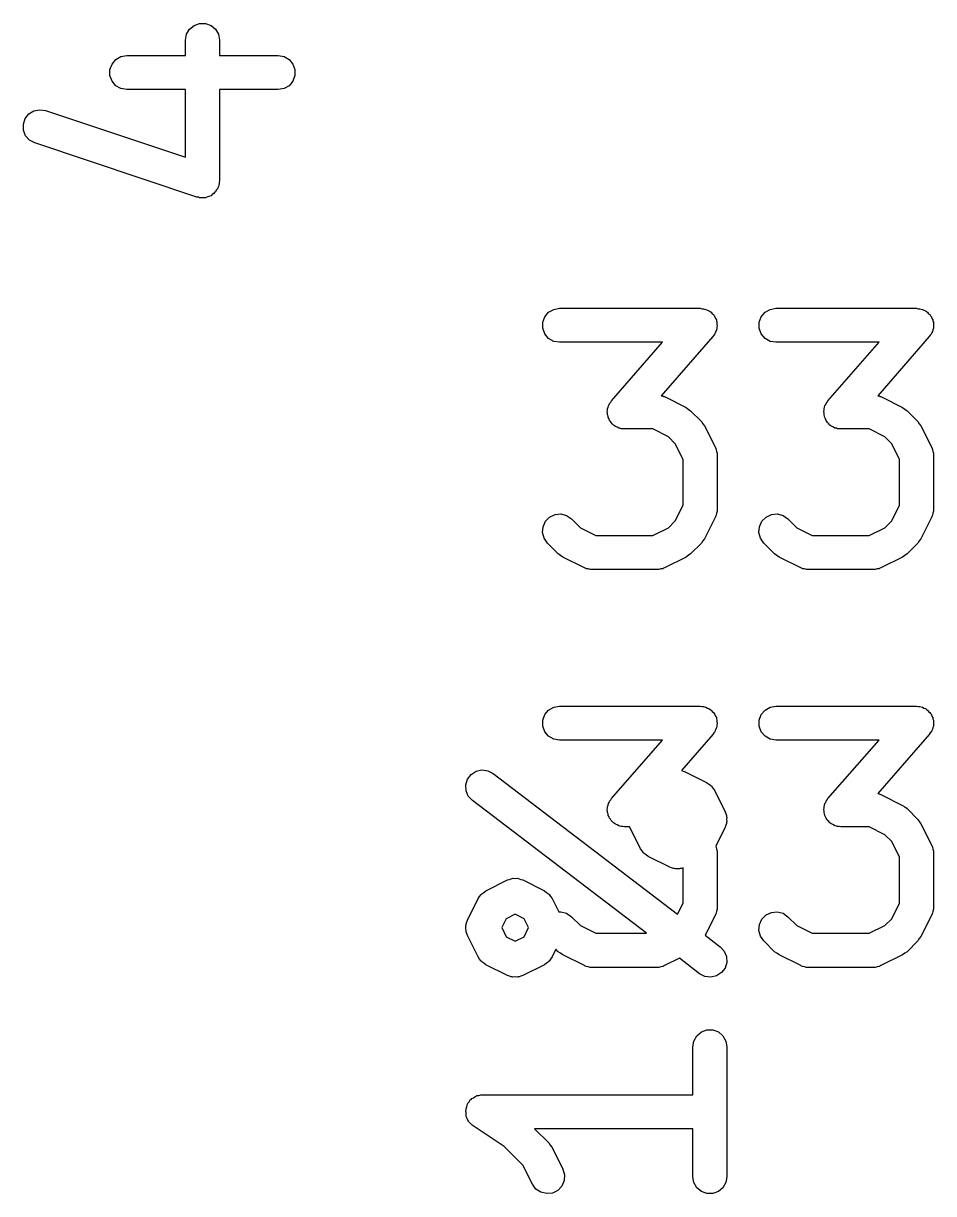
# Model space of a CAD drawing. Extents: x 128.4 to 190.5, y -130.4 to -95.9.
# Drawn here: x 155.08 to 159.09, y -109.62 to -104.47 of the extents above; entities that cross this region are included whole.
import ezdxf

# ---------------------------------------------------------------- set-up
doc = ezdxf.new("R2010")
doc.units = 0
doc.header["$MEASUREMENT"] = 0
doc.layers.add('BLACK', color=7, linetype='CONTINUOUS')

msp = doc.modelspace()

# ---------------------------------------------------------------- linework, layer by layer
at = {"layer": 'Black'}
for p, q in [((155.799, -104.522), (155.812, -104.499)), ((155.812, -104.499), (155.832, -104.483)), ((155.832, -104.483), (155.856, -104.474)), ((155.856, -104.474), (155.882, -104.474)), ((155.882, -104.474), (155.907, -104.483)), ((155.907, -104.483), (155.927, -104.499)), ((155.927, -104.499), (155.94, -104.522)), ((155.794, -104.548), (155.799, -104.522)), ((155.794, -104.615), (155.794, -104.548)), ((155.94, -104.522), (155.944, -104.548)), ((155.944, -104.548), (155.944, -104.615)), ((155.462, -104.677), (155.471, -104.653)), ((155.471, -104.653), (155.488, -104.633)), ((155.488, -104.633), (155.51, -104.62)), ((155.51, -104.62), (155.536, -104.615)), ((155.536, -104.615), (155.794, -104.615)), ((155.944, -104.615), (156.202, -104.615)), ((156.202, -104.615), (156.228, -104.62)), ((156.228, -104.62), (156.251, -104.633)), ((156.251, -104.633), (156.267, -104.653)), ((156.267, -104.653), (156.276, -104.677)), ((155.462, -104.703), (155.462, -104.677)), ((155.471, -104.728), (155.462, -104.703)), ((156.276, -104.703), (156.267, -104.728)), ((156.276, -104.677), (156.276, -104.703)), ((155.488, -104.748), (155.471, -104.728)), ((155.51, -104.761), (155.488, -104.748)), ((155.536, -104.765), (155.51, -104.761)), ((156.228, -104.761), (156.202, -104.765)), ((156.251, -104.748), (156.228, -104.761)), ((156.267, -104.728), (156.251, -104.748)), ((155.794, -104.765), (155.536, -104.765)), ((155.794, -105.063), (155.794, -104.765)), ((156.202, -104.765), (155.944, -104.765)), ((155.944, -104.765), (155.944, -105.167)), ((155.105, -104.872), (155.127, -104.859)), ((155.127, -104.859), (155.153, -104.854)), ((155.153, -104.854), (155.178, -104.857)), ((155.178, -104.857), (155.794, -105.063)), ((155.081, -104.918), (155.089, -104.893)), ((155.089, -104.893), (155.105, -104.872)), ((155.081, -104.944), (155.081, -104.918)), ((155.091, -104.968), (155.081, -104.944)), ((155.108, -104.987), (155.091, -104.968)), ((155.131, -105), (155.108, -104.987)), ((155.845, -105.238), (155.131, -105)), ((155.944, -105.167), (155.943, -105.172)), ((155.943, -105.172), (155.943, -105.178)), ((155.919, -105.223), (155.912, -105.227)), ((155.922, -105.218), (155.919, -105.223)), ((155.927, -105.215), (155.922, -105.218)), ((155.93, -105.208), (155.927, -105.215)), ((155.935, -105.202), (155.93, -105.208)), ((155.937, -105.197), (155.935, -105.202)), ((155.94, -105.192), (155.937, -105.197)), ((155.941, -105.185), (155.94, -105.192)), ((155.943, -105.178), (155.941, -105.185)), ((155.851, -105.239), (155.845, -105.238)), ((155.856, -105.241), (155.851, -105.239)), ((155.864, -105.241), (155.856, -105.241)), ((155.871, -105.242), (155.864, -105.241)), ((155.877, -105.241), (155.871, -105.242)), ((155.882, -105.241), (155.877, -105.241)), ((155.889, -105.238), (155.882, -105.241)), ((155.897, -105.236), (155.889, -105.238)), ((155.901, -105.234), (155.897, -105.236)), ((155.907, -105.232), (155.901, -105.234)), ((155.912, -105.227), (155.907, -105.232)), ((157.392, -105.745), (157.415, -105.732)), ((157.415, -105.732), (157.44, -105.727)), ((157.44, -105.727), (158.06, -105.727)), ((158.06, -105.727), (158.067, -105.729)), ((158.067, -105.729), (158.074, -105.729)), ((158.074, -105.729), (158.079, -105.731)), ((158.079, -105.731), (158.085, -105.732)), ((158.085, -105.732), (158.092, -105.736)), ((158.092, -105.736), (158.098, -105.738)), ((158.098, -105.738), (158.103, -105.742)), ((158.345, -105.745), (158.367, -105.732)), ((158.367, -105.732), (158.393, -105.727)), ((158.393, -105.727), (159.012, -105.727)), ((159.012, -105.727), (159.019, -105.729)), ((159.019, -105.729), (159.026, -105.729)), ((159.026, -105.729), (159.032, -105.731)), ((159.032, -105.731), (159.038, -105.732)), ((159.038, -105.732), (159.044, -105.736)), ((159.044, -105.736), (159.051, -105.738)), ((159.051, -105.738), (159.055, -105.742)), ((157.367, -105.789), (157.376, -105.765)), ((157.367, -105.815), (157.367, -105.789)), ((157.376, -105.765), (157.392, -105.745)), ((158.103, -105.742), (158.108, -105.745)), ((158.108, -105.745), (158.112, -105.751)), ((158.112, -105.751), (158.118, -105.755)), ((158.118, -105.755), (158.121, -105.76)), ((158.121, -105.76), (158.124, -105.765)), ((158.124, -105.765), (158.127, -105.772)), ((158.127, -105.772), (158.131, -105.778)), ((158.131, -105.778), (158.131, -105.784)), ((158.131, -105.784), (158.133, -105.789)), ((158.133, -105.789), (158.133, -105.797)), ((158.319, -105.789), (158.328, -105.765)), ((158.319, -105.815), (158.319, -105.789)), ((158.328, -105.765), (158.345, -105.745)), ((159.055, -105.742), (159.06, -105.745)), ((159.06, -105.745), (159.065, -105.751)), ((159.065, -105.751), (159.07, -105.755)), ((159.07, -105.755), (159.073, -105.76)), ((159.073, -105.76), (159.077, -105.765)), ((159.077, -105.765), (159.079, -105.772)), ((159.079, -105.772), (159.083, -105.778)), ((159.083, -105.778), (159.084, -105.784)), ((159.084, -105.784), (159.086, -105.789)), ((159.086, -105.789), (159.086, -105.797)), ((157.376, -105.84), (157.367, -105.815)), ((157.392, -105.86), (157.376, -105.84)), ((158.124, -105.84), (158.12, -105.845)), ((158.126, -105.834), (158.124, -105.84)), ((158.129, -105.829), (158.126, -105.834)), ((158.131, -105.822), (158.129, -105.829)), ((158.133, -105.815), (158.131, -105.822)), ((158.133, -105.797), (158.135, -105.804)), ((158.135, -105.804), (158.133, -105.81)), ((158.133, -105.81), (158.133, -105.815)), ((158.328, -105.84), (158.319, -105.815)), ((158.345, -105.86), (158.328, -105.84)), ((159.077, -105.84), (159.072, -105.845)), ((159.079, -105.834), (159.077, -105.84)), ((159.082, -105.829), (159.079, -105.834)), ((159.083, -105.822), (159.082, -105.829)), ((159.086, -105.815), (159.083, -105.822)), ((159.086, -105.797), (159.087, -105.804)), ((159.087, -105.804), (159.086, -105.81)), ((159.086, -105.81), (159.086, -105.815)), ((157.415, -105.873), (157.392, -105.86)), ((157.44, -105.877), (157.415, -105.873)), ((157.894, -105.877), (157.44, -105.877)), ((157.67, -106.134), (157.894, -105.877)), ((158.116, -105.852), (157.888, -106.112)), ((158.12, -105.845), (158.116, -105.852)), ((158.367, -105.873), (158.345, -105.86)), ((158.393, -105.877), (158.367, -105.873)), ((158.847, -105.877), (158.393, -105.877)), ((158.622, -106.134), (158.847, -105.877)), ((159.068, -105.852), (158.841, -106.112)), ((159.072, -105.845), (159.068, -105.852)), ((157.656, -106.156), (157.659, -106.151)), ((157.659, -106.151), (157.661, -106.146)), ((157.661, -106.146), (157.666, -106.14)), ((157.666, -106.14), (157.67, -106.134)), ((157.888, -106.112), (157.895, -106.113)), ((157.895, -106.113), (157.898, -106.115)), ((157.898, -106.115), (157.903, -106.116)), ((157.903, -106.116), (157.998, -106.164)), ((158.609, -106.156), (158.612, -106.151)), ((158.612, -106.151), (158.614, -106.146)), ((158.614, -106.146), (158.618, -106.14)), ((158.618, -106.14), (158.622, -106.134)), ((158.841, -106.112), (158.847, -106.113)), ((158.847, -106.113), (158.851, -106.115)), ((158.851, -106.115), (158.855, -106.116)), ((158.855, -106.116), (158.95, -106.164)), ((157.651, -106.182), (157.652, -106.176)), ((157.652, -106.189), (157.651, -106.182)), ((157.652, -106.17), (157.655, -106.163)), ((157.652, -106.176), (157.652, -106.17)), ((157.652, -106.196), (157.652, -106.189)), ((157.654, -106.202), (157.652, -106.196)), ((157.655, -106.208), (157.654, -106.202)), ((157.655, -106.163), (157.656, -106.156)), ((157.998, -106.164), (158.007, -106.171)), ((158.007, -106.171), (158.017, -106.178)), ((158.017, -106.178), (158.065, -106.226)), ((158.604, -106.182), (158.605, -106.176)), ((158.605, -106.189), (158.604, -106.182)), ((158.605, -106.17), (158.607, -106.163)), ((158.605, -106.176), (158.605, -106.17)), ((158.605, -106.196), (158.605, -106.189)), ((158.607, -106.202), (158.605, -106.196)), ((158.607, -106.163), (158.609, -106.156)), ((158.608, -106.208), (158.607, -106.202)), ((158.95, -106.164), (158.96, -106.171)), ((158.96, -106.171), (158.97, -106.178)), ((158.97, -106.178), (159.017, -106.226)), ((157.659, -106.214), (157.655, -106.208)), ((157.661, -106.221), (157.659, -106.214)), ((157.665, -106.225), (157.661, -106.221)), ((157.668, -106.23), (157.665, -106.225)), ((157.673, -106.235), (157.668, -106.23)), ((157.678, -106.241), (157.673, -106.235)), ((157.683, -106.244), (157.678, -106.241)), ((157.687, -106.247), (157.683, -106.244)), ((157.694, -106.25), (157.687, -106.247)), ((157.701, -106.254), (157.694, -106.25)), ((157.706, -106.255), (157.701, -106.254)), ((158.065, -106.226), (158.072, -106.235)), ((158.072, -106.235), (158.079, -106.245)), ((158.079, -106.245), (158.127, -106.34)), ((158.611, -106.214), (158.608, -106.208)), ((158.614, -106.221), (158.611, -106.214)), ((158.617, -106.225), (158.614, -106.221)), ((158.62, -106.23), (158.617, -106.225)), ((158.626, -106.235), (158.62, -106.23)), ((158.63, -106.241), (158.626, -106.235)), ((158.635, -106.244), (158.63, -106.241)), ((158.64, -106.247), (158.635, -106.244)), ((158.647, -106.25), (158.64, -106.247)), ((158.653, -106.254), (158.647, -106.25)), ((158.659, -106.255), (158.653, -106.254)), ((159.017, -106.226), (159.024, -106.235)), ((159.024, -106.235), (159.031, -106.245)), ((159.031, -106.245), (159.079, -106.34)), ((157.712, -106.257), (157.706, -106.255)), ((157.719, -106.257), (157.712, -106.257)), ((157.726, -106.258), (157.719, -106.257)), ((157.851, -106.258), (157.726, -106.258)), ((157.92, -106.293), (157.851, -106.258)), ((157.95, -106.323), (157.92, -106.293)), ((158.664, -106.257), (158.659, -106.255)), ((158.671, -106.257), (158.664, -106.257)), ((158.679, -106.258), (158.671, -106.257)), ((158.804, -106.258), (158.679, -106.258)), ((158.872, -106.293), (158.804, -106.258)), ((158.903, -106.323), (158.872, -106.293)), ((157.985, -106.392), (157.95, -106.323)), ((158.127, -106.34), (158.128, -106.344)), ((158.128, -106.344), (158.13, -106.348)), ((158.13, -106.348), (158.132, -106.357)), ((158.132, -106.357), (158.134, -106.365)), ((158.937, -106.392), (158.903, -106.323)), ((159.079, -106.34), (159.08, -106.344)), ((159.08, -106.344), (159.082, -106.348)), ((159.082, -106.348), (159.084, -106.357)), ((159.084, -106.357), (159.086, -106.365)), ((157.985, -106.594), (157.985, -106.392)), ((158.134, -106.365), (158.134, -106.37)), ((158.134, -106.37), (158.135, -106.374)), ((158.135, -106.374), (158.135, -106.612)), ((158.937, -106.594), (158.937, -106.392)), ((159.086, -106.365), (159.086, -106.37)), ((159.086, -106.37), (159.087, -106.374)), ((159.087, -106.374), (159.087, -106.612)), ((157.95, -106.663), (157.985, -106.594)), ((158.135, -106.612), (158.134, -106.616)), ((158.903, -106.663), (158.937, -106.594)), ((159.087, -106.612), (159.086, -106.616)), ((157.368, -106.688), (157.379, -106.664)), ((157.379, -106.664), (157.397, -106.646)), ((157.397, -106.646), (157.421, -106.635)), ((157.421, -106.635), (157.447, -106.632)), ((157.447, -106.632), (157.472, -106.639)), ((157.472, -106.639), (157.494, -106.654)), ((157.494, -106.654), (157.533, -106.693)), ((157.92, -106.693), (157.95, -106.663)), ((158.127, -106.645), (158.079, -106.741)), ((158.128, -106.641), (158.127, -106.645)), ((158.13, -106.638), (158.128, -106.641)), ((158.132, -106.629), (158.13, -106.638)), ((158.134, -106.62), (158.132, -106.629)), ((158.134, -106.616), (158.134, -106.62)), ((158.32, -106.688), (158.331, -106.664)), ((158.331, -106.664), (158.35, -106.646)), ((158.35, -106.646), (158.373, -106.635)), ((158.373, -106.635), (158.399, -106.632)), ((158.399, -106.632), (158.425, -106.639)), ((158.425, -106.639), (158.446, -106.654)), ((158.446, -106.654), (158.485, -106.693)), ((158.872, -106.693), (158.903, -106.663)), ((159.079, -106.645), (159.031, -106.741)), ((159.08, -106.641), (159.079, -106.645)), ((159.082, -106.638), (159.08, -106.641)), ((159.084, -106.629), (159.082, -106.638)), ((159.086, -106.62), (159.084, -106.629)), ((159.086, -106.616), (159.086, -106.62)), ((157.366, -106.714), (157.368, -106.688)), ((157.373, -106.739), (157.366, -106.714)), ((157.533, -106.693), (157.601, -106.727)), ((157.851, -106.727), (157.92, -106.693)), ((158.318, -106.714), (158.32, -106.688)), ((158.325, -106.739), (158.318, -106.714)), ((158.485, -106.693), (158.553, -106.727)), ((158.804, -106.727), (158.872, -106.693)), ((157.387, -106.76), (157.373, -106.739)), ((157.435, -106.808), (157.387, -106.76)), ((157.601, -106.727), (157.851, -106.727)), ((158.065, -106.76), (158.017, -106.808)), ((158.072, -106.75), (158.065, -106.76)), ((158.079, -106.741), (158.072, -106.75)), ((158.34, -106.76), (158.325, -106.739)), ((158.387, -106.808), (158.34, -106.76)), ((158.553, -106.727), (158.804, -106.727)), ((159.017, -106.76), (158.97, -106.808)), ((159.024, -106.75), (159.017, -106.76)), ((159.031, -106.741), (159.024, -106.75)), ((157.445, -106.815), (157.435, -106.808)), ((157.455, -106.822), (157.445, -106.815)), ((158.007, -106.815), (157.998, -106.822)), ((158.017, -106.808), (158.007, -106.815)), ((158.397, -106.815), (158.387, -106.808)), ((158.407, -106.822), (158.397, -106.815)), ((158.96, -106.815), (158.95, -106.822)), ((158.97, -106.808), (158.96, -106.815)), ((157.55, -106.869), (157.455, -106.822)), ((157.554, -106.871), (157.55, -106.869)), ((157.558, -106.873), (157.554, -106.871)), ((157.898, -106.871), (157.895, -106.873)), ((157.903, -106.869), (157.898, -106.871)), ((157.998, -106.822), (157.903, -106.869)), ((158.502, -106.869), (158.407, -106.822)), ((158.506, -106.871), (158.502, -106.869)), ((158.51, -106.873), (158.506, -106.871)), ((158.851, -106.871), (158.847, -106.873)), ((158.855, -106.869), (158.851, -106.871)), ((158.95, -106.822), (158.855, -106.869)), ((157.566, -106.874), (157.558, -106.873)), ((157.575, -106.877), (157.566, -106.874)), ((157.579, -106.877), (157.575, -106.877)), ((157.583, -106.877), (157.579, -106.877)), ((157.869, -106.877), (157.583, -106.877)), ((157.873, -106.877), (157.869, -106.877)), ((157.878, -106.877), (157.873, -106.877)), ((157.886, -106.874), (157.878, -106.877)), ((157.895, -106.873), (157.886, -106.874)), ((158.519, -106.874), (158.51, -106.873)), ((158.527, -106.877), (158.519, -106.874)), ((158.531, -106.877), (158.527, -106.877)), ((158.536, -106.877), (158.531, -106.877)), ((158.821, -106.877), (158.536, -106.877)), ((158.826, -106.877), (158.821, -106.877)), ((158.83, -106.877), (158.826, -106.877)), ((158.838, -106.874), (158.83, -106.877)), ((158.847, -106.873), (158.838, -106.874)), ((157.392, -107.495), (157.415, -107.482)), ((157.415, -107.482), (157.44, -107.477)), ((157.44, -107.477), (158.06, -107.477)), ((158.06, -107.477), (158.067, -107.479)), ((158.067, -107.479), (158.074, -107.479)), ((158.074, -107.479), (158.079, -107.481)), ((158.079, -107.481), (158.085, -107.482)), ((158.085, -107.482), (158.092, -107.486)), ((158.092, -107.486), (158.098, -107.488)), ((158.098, -107.488), (158.103, -107.492)), ((158.345, -107.495), (158.367, -107.482)), ((158.367, -107.482), (158.393, -107.477)), ((158.393, -107.477), (159.012, -107.477)), ((159.012, -107.477), (159.019, -107.479)), ((159.019, -107.479), (159.026, -107.479)), ((159.026, -107.479), (159.032, -107.481)), ((159.032, -107.481), (159.038, -107.482)), ((159.038, -107.482), (159.044, -107.486)), ((159.044, -107.486), (159.051, -107.488)), ((159.051, -107.488), (159.055, -107.492)), ((157.367, -107.539), (157.376, -107.515)), ((157.367, -107.565), (157.367, -107.539)), ((157.376, -107.515), (157.392, -107.495)), ((158.103, -107.492), (158.108, -107.495)), ((158.108, -107.495), (158.112, -107.501)), ((158.112, -107.501), (158.118, -107.505)), ((158.118, -107.505), (158.121, -107.51)), ((158.121, -107.51), (158.124, -107.515)), ((158.124, -107.515), (158.127, -107.522)), ((158.127, -107.522), (158.131, -107.528)), ((158.131, -107.528), (158.131, -107.534)), ((158.131, -107.534), (158.133, -107.539)), ((158.133, -107.539), (158.133, -107.547)), ((158.319, -107.539), (158.328, -107.515)), ((158.319, -107.565), (158.319, -107.539)), ((158.328, -107.515), (158.345, -107.495)), ((159.055, -107.492), (159.06, -107.495)), ((159.06, -107.495), (159.065, -107.501)), ((159.065, -107.501), (159.07, -107.505)), ((159.07, -107.505), (159.073, -107.51)), ((159.073, -107.51), (159.077, -107.515)), ((159.077, -107.515), (159.079, -107.522)), ((159.079, -107.522), (159.083, -107.528)), ((159.083, -107.528), (159.084, -107.534)), ((159.084, -107.534), (159.086, -107.539)), ((159.086, -107.539), (159.086, -107.547)), ((157.376, -107.59), (157.367, -107.565)), ((157.392, -107.61), (157.376, -107.59)), ((158.124, -107.59), (158.12, -107.595)), ((158.126, -107.584), (158.124, -107.59)), ((158.129, -107.579), (158.126, -107.584)), ((158.131, -107.572), (158.129, -107.579)), ((158.133, -107.565), (158.131, -107.572)), ((158.133, -107.547), (158.135, -107.554)), ((158.135, -107.554), (158.133, -107.56)), ((158.133, -107.56), (158.133, -107.565)), ((158.328, -107.59), (158.319, -107.565)), ((158.345, -107.61), (158.328, -107.59)), ((159.077, -107.59), (159.072, -107.595)), ((159.079, -107.584), (159.077, -107.59)), ((159.082, -107.579), (159.079, -107.584)), ((159.083, -107.572), (159.082, -107.579)), ((159.086, -107.565), (159.083, -107.572)), ((159.086, -107.547), (159.087, -107.554)), ((159.087, -107.554), (159.086, -107.56)), ((159.086, -107.56), (159.086, -107.565)), ((157.415, -107.623), (157.392, -107.61)), ((157.44, -107.627), (157.415, -107.623)), ((157.894, -107.627), (157.44, -107.627)), ((157.67, -107.884), (157.894, -107.627)), ((158.116, -107.602), (157.977, -107.76)), ((158.12, -107.595), (158.116, -107.602)), ((158.367, -107.623), (158.345, -107.61)), ((158.393, -107.627), (158.367, -107.623)), ((158.847, -107.627), (158.393, -107.627)), ((158.622, -107.884), (158.847, -107.627)), ((159.068, -107.602), (158.841, -107.862)), ((159.072, -107.595), (159.068, -107.602)), ((157.028, -107.824), (157.036, -107.799)), ((157.036, -107.799), (157.052, -107.778)), ((157.052, -107.778), (157.073, -107.764)), ((157.073, -107.764), (157.099, -107.758)), ((157.099, -107.758), (157.125, -107.762)), ((157.125, -107.762), (157.148, -107.774)), ((157.148, -107.774), (157.96, -108.393)), ((157.977, -107.76), (157.985, -107.764)), ((157.985, -107.764), (157.993, -107.766)), ((157.993, -107.766), (158.088, -107.814)), ((157.029, -107.85), (157.028, -107.824)), ((157.039, -107.874), (157.029, -107.85)), ((158.088, -107.814), (158.097, -107.82)), ((158.097, -107.82), (158.106, -107.826)), ((158.106, -107.826), (158.108, -107.828)), ((158.108, -107.828), (158.109, -107.829)), ((158.109, -107.829), (158.115, -107.839)), ((158.115, -107.839), (158.122, -107.847)), ((158.122, -107.847), (158.169, -107.943)), ((157.057, -107.893), (157.039, -107.874)), ((157.824, -108.477), (157.057, -107.893)), ((157.656, -107.906), (157.659, -107.901)), ((157.659, -107.901), (157.661, -107.896)), ((157.661, -107.896), (157.666, -107.89)), ((157.666, -107.89), (157.67, -107.884)), ((158.609, -107.906), (158.612, -107.901)), ((158.612, -107.901), (158.614, -107.896)), ((158.614, -107.896), (158.618, -107.89)), ((158.618, -107.89), (158.622, -107.884)), ((158.841, -107.862), (158.847, -107.863)), ((158.847, -107.863), (158.851, -107.865)), ((158.851, -107.865), (158.855, -107.866)), ((158.855, -107.866), (158.95, -107.914)), ((157.651, -107.932), (157.652, -107.926)), ((157.652, -107.939), (157.651, -107.932)), ((157.652, -107.92), (157.655, -107.913)), ((157.652, -107.926), (157.652, -107.92)), ((157.652, -107.946), (157.652, -107.939)), ((157.654, -107.952), (157.652, -107.946)), ((157.655, -107.958), (157.654, -107.952)), ((157.655, -107.913), (157.656, -107.906)), ((158.169, -107.943), (158.172, -107.951)), ((158.172, -107.951), (158.175, -107.959)), ((158.604, -107.932), (158.605, -107.926)), ((158.605, -107.939), (158.604, -107.932)), ((158.605, -107.92), (158.607, -107.913)), ((158.605, -107.926), (158.605, -107.92)), ((158.605, -107.946), (158.605, -107.939)), ((158.607, -107.952), (158.605, -107.946)), ((158.607, -107.913), (158.609, -107.906)), ((158.608, -107.958), (158.607, -107.952)), ((158.95, -107.914), (158.96, -107.921)), ((158.96, -107.921), (158.97, -107.928)), ((158.97, -107.928), (159.017, -107.976)), ((157.659, -107.964), (157.655, -107.958)), ((157.661, -107.971), (157.659, -107.964)), ((157.665, -107.975), (157.661, -107.971)), ((157.668, -107.98), (157.665, -107.975)), ((157.673, -107.985), (157.668, -107.98)), ((157.678, -107.991), (157.673, -107.985)), ((157.683, -107.994), (157.678, -107.991)), ((157.687, -107.997), (157.683, -107.994)), ((157.694, -108), (157.687, -107.997)), ((157.701, -108.004), (157.694, -108)), ((157.706, -108.005), (157.701, -108.004)), ((157.712, -108.007), (157.706, -108.005)), ((158.172, -108.001), (158.169, -108.01)), ((158.175, -107.994), (158.172, -108.001)), ((158.175, -107.959), (158.176, -107.963)), ((158.176, -107.989), (158.175, -107.994)), ((158.176, -107.963), (158.177, -107.968)), ((158.177, -107.968), (158.176, -107.976)), ((158.176, -107.976), (158.177, -107.985)), ((158.177, -107.985), (158.176, -107.989)), ((158.611, -107.964), (158.608, -107.958)), ((158.614, -107.971), (158.611, -107.964)), ((158.617, -107.975), (158.614, -107.971)), ((158.62, -107.98), (158.617, -107.975)), ((158.626, -107.985), (158.62, -107.98)), ((158.63, -107.991), (158.626, -107.985)), ((158.635, -107.994), (158.63, -107.991)), ((158.64, -107.997), (158.635, -107.994)), ((158.647, -108), (158.64, -107.997)), ((158.653, -108.004), (158.647, -108)), ((158.659, -108.005), (158.653, -108.004)), ((158.664, -108.007), (158.659, -108.005)), ((159.017, -107.976), (159.024, -107.985)), ((159.024, -107.985), (159.031, -107.995)), ((159.031, -107.995), (159.079, -108.09)), ((157.719, -108.007), (157.712, -108.007)), ((157.726, -108.008), (157.719, -108.007)), ((157.749, -108.008), (157.726, -108.008)), ((157.75, -108.01), (157.749, -108.008)), ((157.797, -108.105), (157.75, -108.01)), ((158.169, -108.01), (158.128, -108.094)), ((158.671, -108.007), (158.664, -108.007)), ((158.679, -108.008), (158.671, -108.007)), ((158.804, -108.008), (158.679, -108.008)), ((158.872, -108.043), (158.804, -108.008)), ((158.903, -108.073), (158.872, -108.043)), ((157.804, -108.114), (157.797, -108.105)), ((158.128, -108.094), (158.128, -108.094)), ((158.128, -108.094), (158.13, -108.098)), ((158.13, -108.098), (158.132, -108.107)), ((158.132, -108.107), (158.134, -108.115)), ((158.937, -108.142), (158.903, -108.073)), ((159.079, -108.09), (159.08, -108.094)), ((159.08, -108.094), (159.082, -108.098)), ((159.082, -108.098), (159.084, -108.107)), ((159.084, -108.107), (159.086, -108.115)), ((157.81, -108.123), (157.804, -108.114)), ((157.811, -108.124), (157.81, -108.123)), ((157.813, -108.126), (157.811, -108.124)), ((157.822, -108.132), (157.813, -108.126)), ((157.831, -108.139), (157.822, -108.132)), ((157.926, -108.186), (157.831, -108.139)), ((158.134, -108.115), (158.134, -108.12)), ((158.134, -108.12), (158.135, -108.124)), ((158.135, -108.124), (158.135, -108.362)), ((158.937, -108.344), (158.937, -108.142)), ((159.086, -108.115), (159.086, -108.12)), ((159.086, -108.12), (159.087, -108.124)), ((159.087, -108.124), (159.087, -108.362)), ((157.934, -108.189), (157.926, -108.186)), ((157.942, -108.192), (157.934, -108.189)), ((157.947, -108.192), (157.942, -108.192)), ((157.951, -108.194), (157.947, -108.192)), ((157.96, -108.193), (157.951, -108.194)), ((157.968, -108.194), (157.96, -108.193)), ((157.972, -108.192), (157.968, -108.194)), ((157.977, -108.192), (157.972, -108.192)), ((157.985, -108.189), (157.977, -108.192)), ((157.985, -108.344), (157.985, -108.189)), ((157.116, -108.29), (157.212, -108.242)), ((157.212, -108.242), (157.22, -108.24)), ((157.22, -108.24), (157.228, -108.237)), ((157.228, -108.237), (157.232, -108.236)), ((157.232, -108.236), (157.237, -108.235)), ((157.237, -108.235), (157.245, -108.236)), ((157.245, -108.236), (157.254, -108.235)), ((157.254, -108.235), (157.258, -108.236)), ((157.258, -108.236), (157.263, -108.237)), ((157.263, -108.237), (157.271, -108.24)), ((157.271, -108.24), (157.279, -108.242)), ((157.279, -108.242), (157.374, -108.29)), ((157.089, -108.315), (157.096, -108.306)), ((157.096, -108.306), (157.097, -108.304)), ((157.097, -108.304), (157.098, -108.303)), ((157.098, -108.303), (157.108, -108.297)), ((157.108, -108.297), (157.116, -108.29)), ((157.374, -108.29), (157.383, -108.297)), ((157.383, -108.297), (157.392, -108.303)), ((157.392, -108.303), (157.393, -108.304)), ((157.393, -108.304), (157.395, -108.306)), ((157.395, -108.306), (157.401, -108.315)), ((157.035, -108.419), (157.083, -108.324)), ((157.083, -108.324), (157.089, -108.315)), ((157.401, -108.315), (157.408, -108.324)), ((157.408, -108.324), (157.437, -108.383)), ((157.96, -108.393), (157.985, -108.344)), ((158.135, -108.362), (158.134, -108.366)), ((158.903, -108.413), (158.937, -108.344)), ((159.087, -108.362), (159.086, -108.366)), ((157.206, -108.413), (157.186, -108.452)), ((157.245, -108.393), (157.206, -108.413)), ((157.285, -108.413), (157.245, -108.393)), ((157.304, -108.452), (157.285, -108.413)), ((157.437, -108.383), (157.447, -108.382)), ((157.447, -108.382), (157.472, -108.389)), ((157.472, -108.389), (157.494, -108.404)), ((157.494, -108.404), (157.533, -108.443)), ((158.127, -108.395), (158.082, -108.485)), ((158.128, -108.391), (158.127, -108.395)), ((158.13, -108.388), (158.128, -108.391)), ((158.132, -108.379), (158.13, -108.388)), ((158.134, -108.37), (158.132, -108.379)), ((158.134, -108.366), (158.134, -108.37)), ((158.32, -108.438), (158.331, -108.414)), ((158.331, -108.414), (158.35, -108.396)), ((158.35, -108.396), (158.373, -108.385)), ((158.373, -108.385), (158.399, -108.382)), ((158.399, -108.382), (158.425, -108.389)), ((158.425, -108.389), (158.446, -108.404)), ((158.446, -108.404), (158.485, -108.443)), ((158.872, -108.443), (158.903, -108.413)), ((159.079, -108.395), (159.031, -108.491)), ((159.08, -108.391), (159.079, -108.395)), ((159.082, -108.388), (159.08, -108.391)), ((159.084, -108.379), (159.082, -108.388)), ((159.086, -108.37), (159.084, -108.379)), ((159.086, -108.366), (159.086, -108.37)), ((157.028, -108.444), (157.029, -108.439)), ((157.028, -108.452), (157.028, -108.444)), ((157.028, -108.461), (157.028, -108.452)), ((157.029, -108.465), (157.028, -108.461)), ((157.029, -108.435), (157.033, -108.427)), ((157.029, -108.439), (157.029, -108.435)), ((157.029, -108.47), (157.029, -108.465)), ((157.033, -108.427), (157.035, -108.419)), ((157.186, -108.452), (157.206, -108.492)), ((157.285, -108.492), (157.304, -108.452)), ((157.533, -108.443), (157.601, -108.477)), ((158.318, -108.464), (158.32, -108.438)), ((158.325, -108.489), (158.318, -108.464)), ((158.485, -108.443), (158.553, -108.477)), ((158.804, -108.477), (158.872, -108.443)), ((157.033, -108.478), (157.029, -108.47)), ((157.035, -108.486), (157.033, -108.478)), ((157.083, -108.581), (157.035, -108.486)), ((157.206, -108.492), (157.245, -108.511)), ((157.245, -108.511), (157.285, -108.492)), ((157.601, -108.477), (157.824, -108.477)), ((158.082, -108.485), (158.148, -108.536)), ((158.34, -108.51), (158.325, -108.489)), ((158.387, -108.558), (158.34, -108.51)), ((158.553, -108.477), (158.804, -108.477)), ((159.017, -108.51), (158.97, -108.558)), ((159.024, -108.5), (159.017, -108.51)), ((159.031, -108.491), (159.024, -108.5)), ((157.425, -108.547), (157.408, -108.581)), ((157.435, -108.558), (157.425, -108.547)), ((157.445, -108.565), (157.435, -108.558)), ((157.455, -108.572), (157.445, -108.565)), ((158.148, -108.536), (158.165, -108.555)), ((158.165, -108.555), (158.176, -108.579)), ((158.397, -108.565), (158.387, -108.558)), ((158.407, -108.572), (158.397, -108.565)), ((158.96, -108.565), (158.95, -108.572)), ((158.97, -108.558), (158.96, -108.565)), ((157.089, -108.59), (157.083, -108.581)), ((157.096, -108.599), (157.089, -108.59)), ((157.097, -108.6), (157.096, -108.599)), ((157.098, -108.602), (157.097, -108.6)), ((157.108, -108.608), (157.098, -108.602)), ((157.116, -108.615), (157.108, -108.608)), ((157.212, -108.662), (157.116, -108.615)), ((157.374, -108.615), (157.279, -108.662)), ((157.383, -108.608), (157.374, -108.615)), ((157.392, -108.602), (157.383, -108.608)), ((157.393, -108.6), (157.392, -108.602)), ((157.395, -108.599), (157.393, -108.6)), ((157.401, -108.59), (157.395, -108.599)), ((157.408, -108.581), (157.401, -108.59)), ((157.55, -108.619), (157.455, -108.572)), ((157.554, -108.621), (157.55, -108.619)), ((157.558, -108.623), (157.554, -108.621)), ((157.898, -108.621), (157.895, -108.623)), ((157.903, -108.619), (157.898, -108.621)), ((157.968, -108.587), (157.903, -108.619)), ((158.057, -108.655), (157.968, -108.587)), ((158.177, -108.605), (158.169, -108.63)), ((158.176, -108.579), (158.177, -108.605)), ((158.502, -108.619), (158.407, -108.572)), ((158.506, -108.621), (158.502, -108.619)), ((158.51, -108.623), (158.506, -108.621)), ((158.851, -108.621), (158.847, -108.623)), ((158.855, -108.619), (158.851, -108.621)), ((158.95, -108.572), (158.855, -108.619)), ((157.22, -108.665), (157.212, -108.662)), ((157.228, -108.668), (157.22, -108.665)), ((157.232, -108.668), (157.228, -108.668)), ((157.237, -108.67), (157.232, -108.668)), ((157.245, -108.669), (157.237, -108.67)), ((157.254, -108.67), (157.245, -108.669)), ((157.258, -108.668), (157.254, -108.67)), ((157.263, -108.668), (157.258, -108.668)), ((157.271, -108.665), (157.263, -108.668)), ((157.279, -108.662), (157.271, -108.665)), ((157.566, -108.624), (157.558, -108.623)), ((157.575, -108.627), (157.566, -108.624)), ((157.579, -108.627), (157.575, -108.627)), ((157.583, -108.627), (157.579, -108.627)), ((157.869, -108.627), (157.583, -108.627)), ((157.873, -108.627), (157.869, -108.627)), ((157.878, -108.627), (157.873, -108.627)), ((157.886, -108.624), (157.878, -108.627)), ((157.895, -108.623), (157.886, -108.624)), ((158.08, -108.667), (158.057, -108.655)), ((158.106, -108.67), (158.08, -108.667)), ((158.131, -108.664), (158.106, -108.67)), ((158.153, -108.65), (158.131, -108.664)), ((158.169, -108.63), (158.153, -108.65)), ((158.519, -108.624), (158.51, -108.623)), ((158.527, -108.627), (158.519, -108.624)), ((158.531, -108.627), (158.527, -108.627)), ((158.536, -108.627), (158.531, -108.627)), ((158.821, -108.627), (158.536, -108.627)), ((158.826, -108.627), (158.821, -108.627)), ((158.83, -108.627), (158.826, -108.627)), ((158.838, -108.624), (158.83, -108.627)), ((158.847, -108.623), (158.838, -108.624)), ((158.032, -108.951), (158.045, -108.928)), ((158.045, -108.928), (158.065, -108.911)), ((158.065, -108.911), (158.089, -108.902)), ((158.089, -108.902), (158.115, -108.902)), ((158.115, -108.902), (158.14, -108.911)), ((158.14, -108.911), (158.16, -108.928)), ((158.16, -108.928), (158.173, -108.951)), ((158.027, -108.976), (158.032, -108.951)), ((158.027, -109.187), (158.027, -108.976)), ((158.173, -108.951), (158.177, -108.976)), ((158.177, -108.976), (158.177, -109.548)), ((157.086, -109.19), (157.094, -109.187)), ((157.094, -109.187), (157.098, -109.188)), ((157.098, -109.188), (157.102, -109.187)), ((157.102, -109.187), (158.027, -109.187)), ((157.029, -109.249), (157.032, -109.24)), ((157.032, -109.24), (157.034, -109.232)), ((157.034, -109.232), (157.036, -109.228)), ((157.036, -109.228), (157.037, -109.224)), ((157.037, -109.224), (157.043, -109.218)), ((157.043, -109.218), (157.048, -109.21)), ((157.048, -109.21), (157.052, -109.208)), ((157.052, -109.208), (157.054, -109.204)), ((157.054, -109.204), (157.062, -109.2)), ((157.062, -109.2), (157.069, -109.195)), ((157.069, -109.195), (157.073, -109.194)), ((157.073, -109.194), (157.077, -109.191)), ((157.077, -109.191), (157.086, -109.19)), ((157.028, -109.257), (157.029, -109.253)), ((157.029, -109.266), (157.028, -109.257)), ((157.029, -109.253), (157.029, -109.249)), ((157.029, -109.275), (157.029, -109.266)), ((157.03, -109.279), (157.029, -109.275)), ((157.03, -109.283), (157.03, -109.279)), ((157.034, -109.291), (157.03, -109.283)), ((157.037, -109.299), (157.034, -109.291)), ((157.04, -109.303), (157.037, -109.299)), ((157.042, -109.306), (157.04, -109.303)), ((157.048, -109.312), (157.042, -109.306)), ((157.054, -109.319), (157.048, -109.312)), ((157.058, -109.321), (157.054, -109.319)), ((157.061, -109.324), (157.058, -109.321)), ((157.197, -109.415), (157.061, -109.324)), ((158.027, -109.337), (157.331, -109.337)), ((157.331, -109.337), (157.394, -109.399)), ((158.027, -109.548), (158.027, -109.337)), ((157.279, -109.497), (157.197, -109.415)), ((157.394, -109.399), (157.4, -109.409)), ((157.4, -109.409), (157.408, -109.419)), ((157.408, -109.419), (157.455, -109.514)), ((157.321, -109.581), (157.279, -109.497)), ((157.455, -109.514), (157.463, -109.539)), ((157.463, -109.539), (157.461, -109.565)), ((158.032, -109.573), (158.027, -109.548)), ((158.177, -109.548), (158.173, -109.573)), ((157.337, -109.602), (157.321, -109.581)), ((157.451, -109.589), (157.433, -109.608)), ((157.461, -109.565), (157.451, -109.589)), ((158.045, -109.596), (158.032, -109.573)), ((158.065, -109.613), (158.045, -109.596)), ((158.16, -109.596), (158.14, -109.613)), ((158.173, -109.573), (158.16, -109.596)), ((157.358, -109.616), (157.337, -109.602)), ((157.384, -109.622), (157.358, -109.616)), ((157.409, -109.62), (157.384, -109.622)), ((157.433, -109.608), (157.409, -109.62)), ((158.089, -109.621), (158.065, -109.613)), ((158.115, -109.621), (158.089, -109.621)), ((158.14, -109.613), (158.115, -109.621))]:
    msp.add_line(p, q, dxfattribs=at)

doc.saveas('drawing.dxf')
